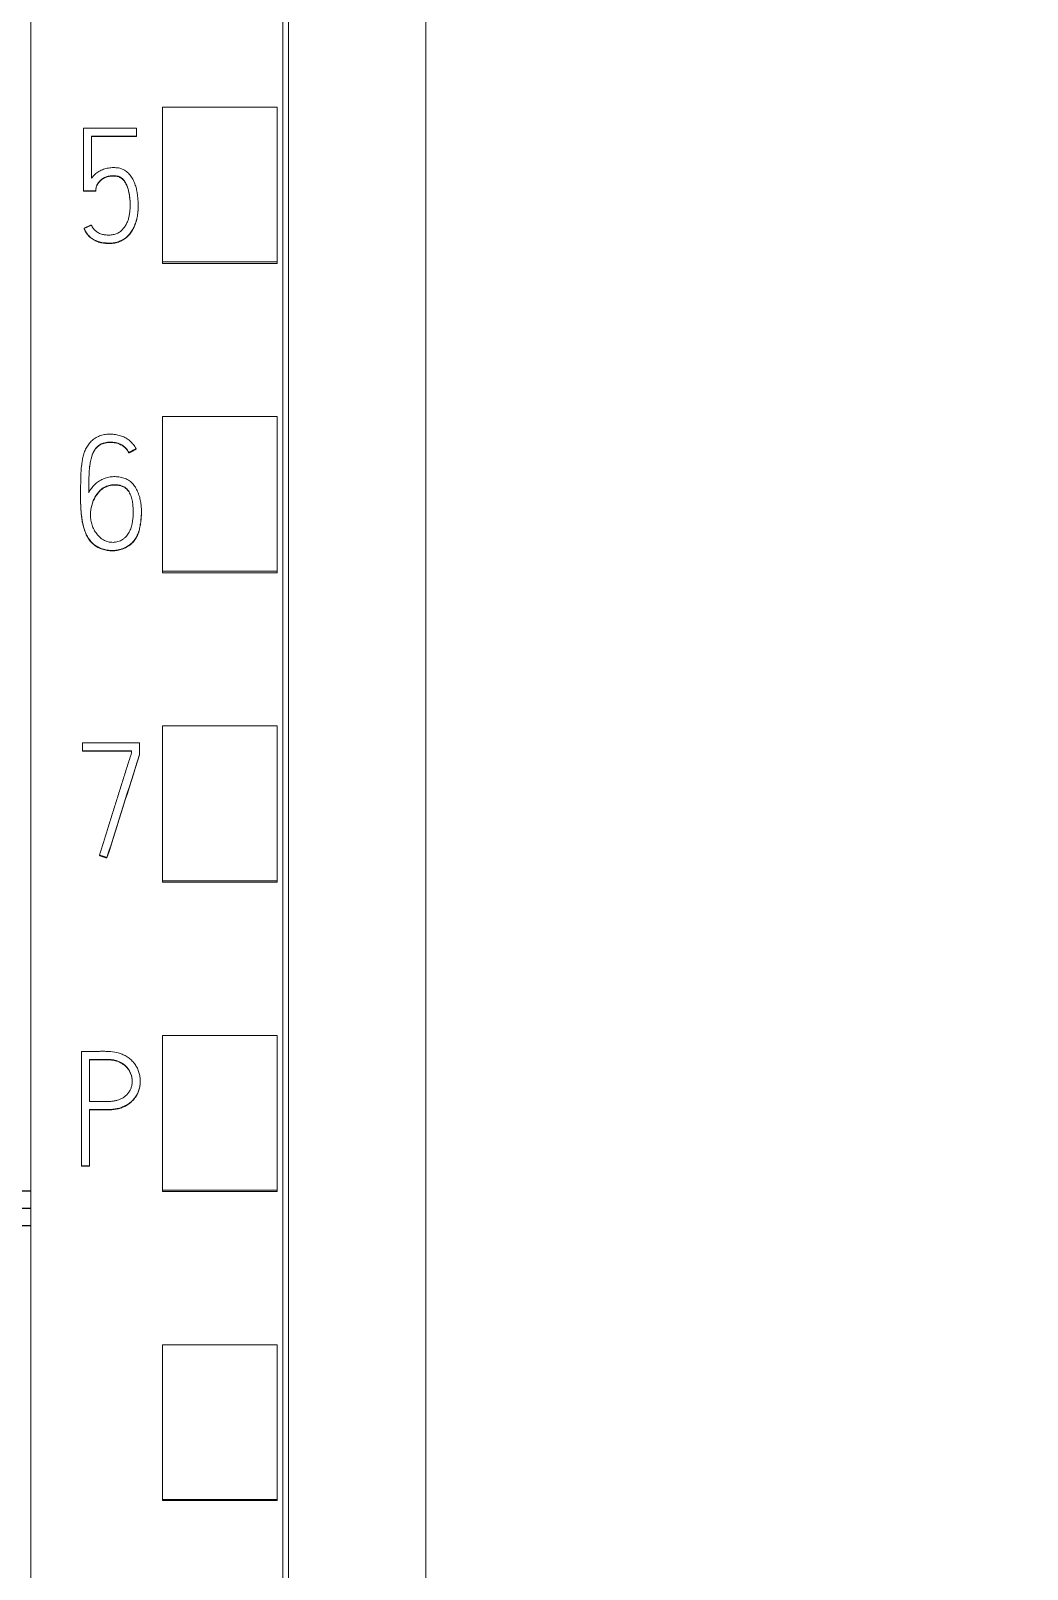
# Model space of a CAD drawing. Header units: millimetres. Extents: x 1359 to 3577, y 1333 to 3557.
# Drawn here: x 2870.97 to 2888.37, y 3261.64 to 3288.49 of the extents above; entities that cross this region are included whole.
import ezdxf

# ---------------------------------------------------------------- set-up
doc = ezdxf.new("R2010")
doc.units = ezdxf.units.MM
doc.set_wipeout_variables(frame=1)
doc.layers.add('000-PI-Oprema', color=30, linetype='Continuous', lineweight=5)
doc.layers.add('002-PI-Kabelska kanalica', color=150, linetype='Continuous')

# ---------------------------------------------------------------- blocks, each defined once
blk = doc.blocks.new('S7-1500 DQ HF - 6ES7522-1BL01-0AB0')
blk.add_wipeout([(0, 147), (34.8, 147), (34.8, 0), (0, 0)])
at = {"layer": '000-PI-Oprema', "color": 0, "linetype": 'ByBlock', "lineweight": 0}
for p, q in [((0, 134.681), (0, 21.262)), ((4.4, 132.4), (4.4, 23.585)), ((2.3, 101.375), (2.3, 104.078)), ((4.3, 104.078), (2.3, 104.078)), ((4.3, 101.375), (4.3, 104.078)), ((0.924, 103.71), (0.924, 102.615)), ((1.848, 103.71), (0.924, 103.71)), ((1.848, 103.571), (1.848, 103.71)), ((1.063, 102.836), (1.063, 103.571)), ((1.063, 103.571), (1.848, 103.571)), ((1.848, 103.565), (1.063, 103.565)), ((1.848, 103.571), (1.848, 103.565)), ((0.924, 102.615), (0.924, 102.609)), ((0.924, 102.615), (1.135, 102.615)), ((1.135, 102.609), (0.924, 102.609)), ((1.135, 102.615), (1.135, 102.609)), ((1.876, 102.351), (1.876, 102.357)), ((0.93, 101.96), (0.93, 101.954)), ((2.3, 101.349), (2.3, 101.375)), ((4.3, 101.375), (2.3, 101.375)), ((4.3, 101.349), (2.3, 101.349)), ((4.3, 101.349), (4.3, 101.375)), ((2.3, 95.974), (2.3, 98.676)), ((4.3, 98.676), (2.3, 98.676)), ((4.3, 95.974), (4.3, 98.676)), ((1.713, 98.046), (1.713, 98.04)), ((1.841, 98.113), (1.841, 98.107)), ((0.87, 97.309), (0.87, 97.302)), ((1.933, 97.01), (1.933, 97.016)), ((4.3, 95.974), (2.3, 95.974)), ((2.3, 95.949), (2.3, 95.974)), ((4.3, 95.949), (2.3, 95.949)), ((4.3, 95.949), (4.3, 95.974)), ((2.3, 90.572), (2.3, 93.274)), ((4.3, 93.274), (2.3, 93.274)), ((4.3, 90.572), (4.3, 93.274)), ((0.901, 92.839), (0.901, 92.98)), ((0.901, 92.98), (1.899, 92.98)), ((1.899, 92.98), (1.899, 92.779)), ((1.761, 92.839), (0.901, 92.839)), ((0.901, 92.839), (0.901, 92.833)), ((0.901, 92.833), (1.761, 92.833)), ((1.761, 92.801), (1.761, 92.839)), ((1.899, 92.779), (1.899, 92.772)), ((1.198, 91.019), (1.198, 91.013)), ((1.331, 90.975), (1.331, 90.969)), ((4.3, 90.572), (2.3, 90.572)), ((2.3, 90.549), (2.3, 90.572)), ((4.3, 90.549), (2.3, 90.549)), ((4.3, 90.549), (4.3, 90.572)), ((2.3, 85.17), (2.3, 87.872)), ((4.3, 87.872), (2.3, 87.872)), ((4.3, 85.17), (4.3, 87.872)), ((0.887, 87.592), (0.887, 85.597)), ((1.028, 86.718), (1.028, 87.451)), ((1.913, 87.066), (1.913, 87.072)), ((1.028, 85.597), (1.028, 86.577)), ((0.887, 85.597), (0.887, 85.591)), ((0.887, 85.597), (1.028, 85.597)), ((1.028, 85.591), (0.887, 85.591)), ((1.028, 85.597), (1.028, 85.591)), ((4.3, 85.17), (2.3, 85.17)), ((2.3, 85.149), (2.3, 85.17)), ((4.3, 85.149), (2.3, 85.149)), ((4.3, 85.149), (4.3, 85.17)), ((2.3, 79.769), (2.3, 82.471)), ((4.3, 82.471), (2.3, 82.471)), ((4.3, 79.769), (4.3, 82.471)), ((4.3, 79.769), (2.3, 79.769)), ((2.3, 79.75), (2.3, 79.769)), ((4.3, 79.75), (4.3, 79.769)), ((4.3, 79.75), (2.3, 79.75))]:
    blk.add_line(p, q, dxfattribs=at)
at = {"layer": '000-PI-Oprema', "color": 7, "linetype": 'Continuous', "lineweight": 13}
for centre, major_axis, ratio, start_param, end_param in [((-3.089, 15.101), (313.738, 999.409), 0.017713, 1.498557, 1.500366), ((-3.018, 16.231), (311.41, 991.927), 0.017584, 1.499077, 1.5009)]:
    blk.add_ellipse(centre, major_axis=major_axis, ratio=ratio, start_param=start_param, end_param=end_param, dxfattribs=at)
at = {"layer": '000-PI-Oprema', "color": 0, "linetype": 'ByBlock', "lineweight": 0}
for points, knots in [([(4.5, 132.586), (4.5, 129.542), (4.5, 119.972), (4.5, 105.802), (4.5, 91.235), (4.5, 77.025), (4.5, 62.731), (4.5, 47.245), (4.5, 34.605), (4.5, 26.64), (4.5, 23.299)], [0, 0, 0, 0, 0.083934, 0.263736, 0.389889, 0.484142, 0.653794, 0.78188, 0.908517, 1, 1, 1, 1]), ([(6.9, 129.52), (6.9, 127.497), (6.9, 118.948), (6.9, 105.802), (6.9, 91.235), (6.9, 77.025), (6.9, 62.731), (6.9, 47.245), (6.9, 34.486), (6.9, 25.605), (6.9, 21.348), (6.9, 20.55)], [0, 0, 0, 0, 0.055935, 0.236292, 0.362833, 0.457376, 0.627551, 0.756032, 0.883059, 0.978086, 1, 1, 1, 1]), ([(0.93, 101.96), (0.942, 101.933), (0.956, 101.908), (0.98, 101.872), (0.988, 101.861), (1.007, 101.838), (1.018, 101.828), (1.039, 101.808), (1.05, 101.799), (1.074, 101.782), (1.085, 101.774), (1.11, 101.759), (1.123, 101.752), (1.15, 101.74), (1.163, 101.735), (1.191, 101.725), (1.205, 101.721), (1.233, 101.714), (1.248, 101.712), (1.277, 101.708), (1.291, 101.707), (1.313, 101.705), (1.32, 101.705), (1.335, 101.704), (1.342, 101.704), (1.364, 101.703), (1.379, 101.703), (1.408, 101.703), (1.423, 101.704), (1.452, 101.708), (1.466, 101.71), (1.495, 101.716), (1.51, 101.72), (1.551, 101.734), (1.578, 101.745), (1.617, 101.767), (1.629, 101.775), (1.653, 101.792), (1.664, 101.801), (1.686, 101.821), (1.697, 101.831), (1.717, 101.852), (1.727, 101.864), (1.753, 101.899), (1.769, 101.923), (1.79, 101.961), (1.797, 101.974), (1.809, 102.001), (1.815, 102.014), (1.831, 102.055), (1.84, 102.083), (1.855, 102.139), (1.861, 102.168), (1.867, 102.211), (1.869, 102.225), (1.872, 102.254), (1.873, 102.269), (1.876, 102.313), (1.876, 102.342), (1.875, 102.4), (1.873, 102.458), (1.868, 102.516), (1.86, 102.574), (1.855, 102.602), (1.846, 102.645), (1.842, 102.66), (1.835, 102.688), (1.83, 102.702), (1.817, 102.744), (1.806, 102.771), (1.786, 102.811), (1.779, 102.824), (1.765, 102.849), (1.757, 102.861), (1.731, 102.896), (1.712, 102.918), (1.667, 102.957), (1.643, 102.974), (1.603, 102.993), (1.589, 102.999), (1.561, 103.008), (1.547, 103.012), (1.518, 103.017), (1.503, 103.019), (1.474, 103.021), (1.459, 103.021), (1.429, 103.021), (1.415, 103.02), (1.386, 103.018), (1.371, 103.016), (1.342, 103.012), (1.328, 103.009), (1.299, 103.002), (1.285, 102.998), (1.257, 102.988), (1.243, 102.982), (1.217, 102.97), (1.204, 102.963), (1.179, 102.948), (1.166, 102.939), (1.143, 102.922), (1.132, 102.912), (1.11, 102.892), (1.1, 102.882), (1.081, 102.86), (1.071, 102.848), (1.063, 102.836)], [0, 0, 0, 0, 0.03125, 0.03125, 0.046875, 0.046875, 0.0625, 0.0625, 0.078125, 0.078125, 0.09375, 0.09375, 0.109375, 0.109375, 0.125, 0.125, 0.140625, 0.140625, 0.15625, 0.15625, 0.171875, 0.171875, 0.179688, 0.179688, 0.1875, 0.1875, 0.203125, 0.203125, 0.21875, 0.21875, 0.234375, 0.234375, 0.25, 0.25, 0.28125, 0.28125, 0.296875, 0.296875, 0.3125, 0.3125, 0.328125, 0.328125, 0.34375, 0.34375, 0.375, 0.375, 0.390625, 0.390625, 0.40625, 0.40625, 0.4375, 0.4375, 0.46875, 0.46875, 0.484375, 0.484375, 0.5, 0.5, 0.53125, 0.53125, 0.5625, 0.59375, 0.59375, 0.625, 0.625, 0.640625, 0.640625, 0.65625, 0.65625, 0.6875, 0.6875, 0.703125, 0.703125, 0.71875, 0.71875, 0.75, 0.75, 0.78125, 0.78125, 0.796875, 0.796875, 0.8125, 0.8125, 0.828125, 0.828125, 0.84375, 0.84375, 0.859375, 0.859375, 0.875, 0.875, 0.890625, 0.890625, 0.90625, 0.90625, 0.921875, 0.921875, 0.9375, 0.9375, 0.953125, 0.953125, 0.96875, 0.96875, 0.984375, 0.984375, 1, 1, 1, 1]), ([(1.135, 102.615), (1.136, 102.638), (1.139, 102.661), (1.148, 102.694), (1.152, 102.705), (1.161, 102.726), (1.166, 102.737), (1.178, 102.756), (1.185, 102.765), (1.2, 102.783), (1.208, 102.791), (1.225, 102.807), (1.234, 102.814), (1.253, 102.828), (1.263, 102.834), (1.283, 102.845), (1.293, 102.85), (1.314, 102.859), (1.325, 102.863), (1.359, 102.873), (1.381, 102.877), (1.416, 102.88), (1.428, 102.881), (1.451, 102.88), (1.462, 102.88), (1.485, 102.878), (1.497, 102.876), (1.514, 102.872), (1.519, 102.871), (1.53, 102.868), (1.536, 102.866), (1.552, 102.86), (1.563, 102.855), (1.582, 102.843), (1.592, 102.836), (1.609, 102.821), (1.617, 102.812), (1.632, 102.794), (1.638, 102.785), (1.657, 102.755), (1.667, 102.735), (1.685, 102.692), (1.693, 102.67), (1.712, 102.604), (1.721, 102.56), (1.73, 102.492), (1.732, 102.469), (1.735, 102.423), (1.736, 102.4), (1.737, 102.331), (1.735, 102.286), (1.726, 102.218), (1.723, 102.195), (1.715, 102.162), (1.712, 102.15), (1.706, 102.128), (1.703, 102.117), (1.692, 102.084), (1.683, 102.063), (1.667, 102.032), (1.662, 102.022), (1.65, 102.002), (1.644, 101.992), (1.623, 101.964), (1.609, 101.946), (1.584, 101.922), (1.575, 101.915), (1.557, 101.9), (1.547, 101.893), (1.528, 101.881), (1.517, 101.876), (1.496, 101.866), (1.486, 101.862), (1.452, 101.852), (1.429, 101.848), (1.395, 101.845), (1.383, 101.844), (1.36, 101.843), (1.348, 101.843), (1.313, 101.845), (1.29, 101.847), (1.257, 101.854), (1.245, 101.857), (1.223, 101.864), (1.212, 101.868), (1.18, 101.883), (1.161, 101.895), (1.133, 101.916), (1.124, 101.924), (1.108, 101.94), (1.092, 101.958), (1.08, 101.977), (1.068, 101.997), (1.062, 102.007), (1.057, 102.018)], [0, 0, 0, 0, 0.03125, 0.03125, 0.046875, 0.046875, 0.0625, 0.0625, 0.078125, 0.078125, 0.09375, 0.09375, 0.109375, 0.109375, 0.125, 0.125, 0.140625, 0.140625, 0.15625, 0.15625, 0.1875, 0.1875, 0.203125, 0.203125, 0.21875, 0.21875, 0.234375, 0.234375, 0.242187, 0.242187, 0.25, 0.25, 0.265625, 0.265625, 0.28125, 0.28125, 0.296875, 0.296875, 0.3125, 0.3125, 0.34375, 0.34375, 0.375, 0.375, 0.4375, 0.4375, 0.46875, 0.46875, 0.5, 0.5, 0.5625, 0.5625, 0.59375, 0.59375, 0.609375, 0.609375, 0.625, 0.625, 0.65625, 0.65625, 0.671875, 0.671875, 0.6875, 0.6875, 0.71875, 0.71875, 0.734375, 0.734375, 0.75, 0.75, 0.765625, 0.765625, 0.78125, 0.78125, 0.8125, 0.8125, 0.828125, 0.828125, 0.84375, 0.84375, 0.875, 0.875, 0.890625, 0.890625, 0.90625, 0.90625, 0.9375, 0.9375, 0.953125, 0.953125, 0.96875, 0.984375, 0.984375, 1, 1, 1, 1]), ([(1.736, 102.352), (1.736, 102.358), (1.736, 102.364), (1.736, 102.393), (1.735, 102.416), (1.732, 102.461), (1.73, 102.484), (1.724, 102.529), (1.721, 102.552), (1.712, 102.597), (1.706, 102.62), (1.696, 102.653), (1.692, 102.664), (1.685, 102.685), (1.681, 102.696), (1.667, 102.728), (1.657, 102.749), (1.639, 102.778), (1.632, 102.787), (1.617, 102.805), (1.609, 102.814), (1.592, 102.829), (1.583, 102.836), (1.563, 102.849), (1.553, 102.854), (1.531, 102.862), (1.52, 102.865), (1.497, 102.87), (1.486, 102.871), (1.463, 102.874), (1.451, 102.874), (1.428, 102.874), (1.417, 102.874), (1.393, 102.872), (1.382, 102.871), (1.359, 102.866), (1.337, 102.861), (1.315, 102.853), (1.294, 102.844), (1.283, 102.839), (1.253, 102.822), (1.234, 102.809), (1.209, 102.786), (1.201, 102.777), (1.186, 102.76), (1.179, 102.75), (1.166, 102.731), (1.161, 102.721), (1.152, 102.7), (1.148, 102.689), (1.142, 102.666), (1.14, 102.655), (1.137, 102.632), (1.136, 102.62), (1.135, 102.609)], [0, 0, 0, 0, 0.015899, 0.015899, 0.077406, 0.077406, 0.138912, 0.138912, 0.200418, 0.200418, 0.261925, 0.261925, 0.292678, 0.292678, 0.323431, 0.323431, 0.384937, 0.384937, 0.41569, 0.41569, 0.446443, 0.446443, 0.477197, 0.477197, 0.50795, 0.50795, 0.538703, 0.538703, 0.569456, 0.569456, 0.600209, 0.600209, 0.630962, 0.630962, 0.661715, 0.661715, 0.692469, 0.723222, 0.723222, 0.753975, 0.753975, 0.815481, 0.815481, 0.846234, 0.846234, 0.876987, 0.876987, 0.907741, 0.907741, 0.938494, 0.938494, 0.969247, 0.969247, 1, 1, 1, 1]), ([(1.876, 102.351), (1.876, 102.329), (1.875, 102.308), (1.873, 102.258), (1.871, 102.229), (1.865, 102.186), (1.862, 102.171), (1.857, 102.142), (1.853, 102.128), (1.843, 102.085), (1.834, 102.058), (1.813, 102.003), (1.801, 101.976), (1.774, 101.924), (1.758, 101.899), (1.732, 101.864), (1.723, 101.853), (1.703, 101.831), (1.693, 101.821), (1.66, 101.791), (1.637, 101.773), (1.599, 101.751), (1.586, 101.744), (1.559, 101.732), (1.545, 101.726), (1.504, 101.712), (1.475, 101.705), (1.431, 101.699), (1.417, 101.698), (1.387, 101.696), (1.372, 101.696), (1.343, 101.697), (1.329, 101.698), (1.299, 101.7), (1.285, 101.701), (1.255, 101.704), (1.241, 101.707), (1.212, 101.713), (1.198, 101.717), (1.17, 101.726), (1.156, 101.731), (1.129, 101.743), (1.116, 101.75), (1.09, 101.765), (1.078, 101.773), (1.054, 101.79), (1.042, 101.799), (1.02, 101.819), (1.01, 101.829), (0.991, 101.852), (0.982, 101.863), (0.956, 101.9), (0.942, 101.927), (0.93, 101.954)], [0, 0, 0, 0, 0.044434, 0.044434, 0.104157, 0.104157, 0.134018, 0.134018, 0.16388, 0.16388, 0.223602, 0.223602, 0.283325, 0.283325, 0.343048, 0.343048, 0.37291, 0.37291, 0.402771, 0.402771, 0.462494, 0.462494, 0.492355, 0.492355, 0.522217, 0.522217, 0.58194, 0.58194, 0.611801, 0.611801, 0.641663, 0.641663, 0.671524, 0.671524, 0.701386, 0.701386, 0.731247, 0.731247, 0.761108, 0.761108, 0.79097, 0.79097, 0.820831, 0.820831, 0.850693, 0.850693, 0.880554, 0.880554, 0.910416, 0.910416, 0.940277, 0.940277, 1, 1, 1, 1]), ([(1.841, 98.113), (1.827, 98.138), (1.811, 98.162), (1.784, 98.196), (1.775, 98.207), (1.755, 98.228), (1.745, 98.238), (1.712, 98.267), (1.689, 98.284), (1.652, 98.306), (1.639, 98.313), (1.612, 98.325), (1.599, 98.33), (1.558, 98.344), (1.53, 98.351), (1.488, 98.359), (1.473, 98.361), (1.444, 98.365), (1.43, 98.366), (1.387, 98.368), (1.358, 98.368), (1.315, 98.364), (1.301, 98.362), (1.272, 98.358), (1.258, 98.355), (1.216, 98.343), (1.189, 98.333), (1.15, 98.313), (1.138, 98.306), (1.113, 98.29), (1.101, 98.282), (1.067, 98.255), (1.047, 98.235), (1.018, 98.202), (1.009, 98.19), (0.992, 98.167), (0.985, 98.155), (0.963, 98.117), (0.951, 98.091), (0.93, 98.037), (0.922, 98.009), (0.908, 97.954), (0.903, 97.926), (0.894, 97.869), (0.89, 97.841), (0.881, 97.756), (0.877, 97.698), (0.873, 97.584), (0.872, 97.526), (0.869, 97.354), (0.868, 97.24), (0.874, 97.097), (0.876, 97.068), (0.879, 97.011), (0.882, 96.983), (0.891, 96.897), (0.9, 96.841), (0.917, 96.77), (0.92, 96.756), (0.928, 96.729), (0.933, 96.715), (0.947, 96.674), (0.957, 96.647), (0.975, 96.608), (0.982, 96.595), (0.996, 96.569), (1.003, 96.557), (1.027, 96.52), (1.045, 96.498), (1.075, 96.467), (1.086, 96.457), (1.108, 96.438), (1.12, 96.43), (1.156, 96.406), (1.182, 96.392), (1.222, 96.375), (1.236, 96.37), (1.264, 96.361), (1.278, 96.357), (1.32, 96.347), (1.348, 96.342), (1.391, 96.338), (1.406, 96.337), (1.435, 96.337), (1.45, 96.337), (1.493, 96.34), (1.521, 96.345), (1.563, 96.355), (1.577, 96.359), (1.605, 96.369), (1.619, 96.374), (1.658, 96.392), (1.684, 96.406), (1.719, 96.43), (1.731, 96.439), (1.754, 96.457), (1.764, 96.467), (1.795, 96.498), (1.813, 96.52), (1.837, 96.557), (1.844, 96.569), (1.857, 96.595), (1.863, 96.609), (1.88, 96.649), (1.889, 96.676), (1.9, 96.718), (1.903, 96.732), (1.909, 96.76), (1.911, 96.775), (1.918, 96.818), (1.922, 96.846), (1.931, 96.932), (1.934, 96.989), (1.932, 97.075), (1.93, 97.104), (1.923, 97.161), (1.919, 97.19), (1.906, 97.247), (1.899, 97.275), (1.881, 97.331), (1.87, 97.358), (1.845, 97.411), (1.831, 97.436), (1.798, 97.484), (1.779, 97.506), (1.747, 97.536), (1.735, 97.545), (1.711, 97.562), (1.699, 97.57), (1.673, 97.583), (1.66, 97.589), (1.632, 97.6), (1.618, 97.604), (1.576, 97.616), (1.547, 97.621), (1.503, 97.625), (1.488, 97.626), (1.459, 97.626), (1.444, 97.626), (1.401, 97.624), (1.372, 97.62), (1.329, 97.61), (1.314, 97.606), (1.287, 97.597), (1.273, 97.591), (1.234, 97.573), (1.208, 97.559), (1.172, 97.534), (1.16, 97.525), (1.137, 97.507), (1.127, 97.497), (1.095, 97.467), (1.076, 97.445), (1.041, 97.398), (1.025, 97.373), (1.012, 97.347)], [0, 0, 0, 0, 0.015625, 0.015625, 0.023437, 0.023437, 0.03125, 0.03125, 0.046875, 0.046875, 0.054687, 0.054687, 0.0625, 0.0625, 0.078125, 0.078125, 0.085937, 0.085937, 0.09375, 0.09375, 0.109375, 0.109375, 0.117187, 0.117187, 0.125, 0.125, 0.140625, 0.140625, 0.148437, 0.148437, 0.15625, 0.15625, 0.171875, 0.171875, 0.179687, 0.179687, 0.1875, 0.1875, 0.203125, 0.203125, 0.21875, 0.21875, 0.234375, 0.234375, 0.25, 0.25, 0.28125, 0.28125, 0.3125, 0.3125, 0.375, 0.375, 0.390625, 0.390625, 0.40625, 0.40625, 0.4375, 0.4375, 0.445313, 0.445313, 0.453125, 0.453125, 0.46875, 0.46875, 0.476563, 0.476563, 0.484375, 0.484375, 0.5, 0.5, 0.507813, 0.507813, 0.515625, 0.515625, 0.53125, 0.53125, 0.539063, 0.539063, 0.546875, 0.546875, 0.5625, 0.5625, 0.570313, 0.570313, 0.578125, 0.578125, 0.59375, 0.59375, 0.601563, 0.601563, 0.609375, 0.609375, 0.625, 0.625, 0.632813, 0.632813, 0.640625, 0.640625, 0.65625, 0.65625, 0.664063, 0.664063, 0.671875, 0.671875, 0.6875, 0.6875, 0.695313, 0.695313, 0.703125, 0.703125, 0.71875, 0.71875, 0.75, 0.75, 0.765625, 0.765625, 0.78125, 0.78125, 0.796875, 0.796875, 0.8125, 0.8125, 0.828125, 0.828125, 0.84375, 0.84375, 0.851563, 0.851563, 0.859375, 0.859375, 0.867188, 0.867188, 0.875, 0.875, 0.890625, 0.890625, 0.898438, 0.898438, 0.90625, 0.90625, 0.921875, 0.921875, 0.929688, 0.929688, 0.9375, 0.9375, 0.953125, 0.953125, 0.960938, 0.960938, 0.96875, 0.96875, 0.984375, 0.984375, 1, 1, 1, 1]), ([(1.012, 97.347), (1.012, 97.408), (1.012, 97.469), (1.014, 97.56), (1.015, 97.59), (1.018, 97.651), (1.019, 97.681), (1.023, 97.742), (1.025, 97.772), (1.032, 97.833), (1.037, 97.863), (1.045, 97.908), (1.049, 97.923), (1.056, 97.952), (1.06, 97.967), (1.075, 98.012), (1.086, 98.04), (1.104, 98.074), (1.108, 98.081), (1.116, 98.094), (1.121, 98.1), (1.134, 98.119), (1.144, 98.131), (1.16, 98.148), (1.166, 98.153), (1.177, 98.164), (1.184, 98.168), (1.203, 98.182), (1.216, 98.19), (1.237, 98.2), (1.244, 98.203), (1.258, 98.209), (1.266, 98.211), (1.288, 98.218), (1.303, 98.221), (1.334, 98.226), (1.349, 98.227), (1.38, 98.229), (1.396, 98.229), (1.427, 98.228), (1.442, 98.227), (1.473, 98.223), (1.495, 98.218), (1.517, 98.212), (1.532, 98.207), (1.54, 98.204), (1.561, 98.195), (1.575, 98.188), (1.602, 98.173), (1.615, 98.164), (1.633, 98.15), (1.639, 98.144), (1.65, 98.134), (1.656, 98.128), (1.672, 98.111), (1.681, 98.099), (1.699, 98.074), (1.707, 98.06), (1.713, 98.046)], [0, 0, 0, 0, 0.125, 0.125, 0.1875, 0.1875, 0.25, 0.25, 0.3125, 0.3125, 0.375, 0.375, 0.40625, 0.40625, 0.4375, 0.4375, 0.5, 0.5, 0.515625, 0.515625, 0.53125, 0.53125, 0.5625, 0.5625, 0.578125, 0.578125, 0.59375, 0.59375, 0.625, 0.625, 0.640625, 0.640625, 0.65625, 0.65625, 0.6875, 0.6875, 0.71875, 0.71875, 0.75, 0.75, 0.78125, 0.78125, 0.8125, 0.828125, 0.828125, 0.84375, 0.84375, 0.875, 0.875, 0.90625, 0.90625, 0.921875, 0.921875, 0.9375, 0.9375, 0.96875, 0.96875, 1, 1, 1, 1]), ([(1.713, 98.04), (1.7, 98.068), (1.682, 98.093), (1.656, 98.122), (1.651, 98.127), (1.639, 98.138), (1.634, 98.143), (1.615, 98.157), (1.603, 98.166), (1.576, 98.181), (1.562, 98.188), (1.534, 98.2), (1.519, 98.205), (1.489, 98.213), (1.474, 98.216), (1.443, 98.221), (1.428, 98.222), (1.382, 98.223), (1.351, 98.222), (1.306, 98.215), (1.29, 98.212), (1.261, 98.203), (1.246, 98.198), (1.218, 98.185), (1.205, 98.177), (1.179, 98.159), (1.168, 98.149), (1.146, 98.127), (1.136, 98.116), (1.118, 98.091), (1.11, 98.078), (1.095, 98.051), (1.088, 98.037), (1.076, 98.009), (1.071, 97.994), (1.057, 97.95), (1.049, 97.921), (1.037, 97.861), (1.033, 97.831), (1.025, 97.77), (1.023, 97.739), (1.019, 97.678), (1.018, 97.647), (1.015, 97.586), (1.015, 97.555), (1.012, 97.463), (1.012, 97.402), (1.012, 97.341)], [0, 0, 0, 0, 0.0625, 0.0625, 0.078125, 0.078125, 0.09375, 0.09375, 0.125, 0.125, 0.15625, 0.15625, 0.1875, 0.1875, 0.21875, 0.21875, 0.25, 0.25, 0.3125, 0.3125, 0.34375, 0.34375, 0.375, 0.375, 0.40625, 0.40625, 0.4375, 0.4375, 0.46875, 0.46875, 0.5, 0.5, 0.53125, 0.53125, 0.5625, 0.5625, 0.625, 0.625, 0.6875, 0.6875, 0.75, 0.75, 0.8125, 0.8125, 0.875, 0.875, 1, 1, 1, 1]), ([(1.933, 97.01), (1.933, 96.964), (1.93, 96.918), (1.923, 96.844), (1.919, 96.815), (1.912, 96.772), (1.909, 96.758), (1.904, 96.73), (1.9, 96.716), (1.89, 96.673), (1.881, 96.646), (1.865, 96.605), (1.859, 96.592), (1.846, 96.566), (1.838, 96.553), (1.815, 96.517), (1.797, 96.494), (1.767, 96.463), (1.756, 96.454), (1.734, 96.435), (1.722, 96.426), (1.686, 96.401), (1.661, 96.387), (1.621, 96.369), (1.608, 96.363), (1.58, 96.354), (1.566, 96.35), (1.524, 96.339), (1.496, 96.335), (1.452, 96.331), (1.437, 96.331), (1.408, 96.331), (1.394, 96.332), (1.35, 96.336), (1.322, 96.34), (1.279, 96.351), (1.265, 96.355), (1.238, 96.363), (1.224, 96.368), (1.184, 96.385), (1.159, 96.398), (1.128, 96.418), (1.122, 96.422), (1.111, 96.431), (1.105, 96.435), (1.088, 96.449), (1.077, 96.459), (1.047, 96.49), (1.029, 96.512), (1.005, 96.548), (0.997, 96.561), (0.983, 96.586), (0.976, 96.599), (0.958, 96.638), (0.948, 96.665), (0.929, 96.719), (0.921, 96.747), (0.907, 96.804), (0.901, 96.832), (0.892, 96.889), (0.884, 96.946), (0.88, 97.003), (0.876, 97.06), (0.874, 97.089), (0.87, 97.179), (0.87, 97.241), (0.87, 97.302)], [0, 0, 0, 0, 0.061961, 0.061961, 0.100808, 0.100808, 0.120232, 0.120232, 0.139655, 0.139655, 0.178502, 0.178502, 0.197926, 0.197926, 0.217349, 0.217349, 0.256196, 0.256196, 0.27562, 0.27562, 0.295043, 0.295043, 0.33389, 0.33389, 0.353314, 0.353314, 0.372737, 0.372737, 0.411584, 0.411584, 0.431008, 0.431008, 0.450431, 0.450431, 0.489278, 0.489278, 0.508702, 0.508702, 0.528125, 0.528125, 0.566972, 0.566972, 0.576684, 0.576684, 0.586396, 0.586396, 0.605819, 0.605819, 0.644666, 0.644666, 0.66409, 0.66409, 0.683513, 0.683513, 0.72236, 0.72236, 0.761207, 0.761207, 0.800054, 0.800054, 0.838901, 0.877748, 0.877748, 0.916595, 0.916595, 1, 1, 1, 1]), ([(1.285, 97.441), (1.31, 97.455), (1.338, 97.466), (1.38, 97.476), (1.395, 97.479), (1.424, 97.483), (1.454, 97.485), (1.483, 97.485), (1.512, 97.483), (1.527, 97.482), (1.556, 97.477), (1.57, 97.473), (1.598, 97.464), (1.612, 97.458), (1.638, 97.444), (1.65, 97.436), (1.672, 97.416), (1.682, 97.406), (1.701, 97.383), (1.709, 97.371), (1.724, 97.346), (1.731, 97.332), (1.749, 97.292), (1.758, 97.265), (1.769, 97.222), (1.772, 97.208), (1.777, 97.179), (1.779, 97.165), (1.784, 97.121), (1.786, 97.092), (1.788, 97.034), (1.789, 97.005), (1.787, 96.918), (1.782, 96.861), (1.764, 96.774), (1.757, 96.746), (1.742, 96.704), (1.736, 96.691), (1.724, 96.664), (1.717, 96.651), (1.694, 96.614), (1.675, 96.591), (1.649, 96.566), (1.644, 96.561), (1.632, 96.551), (1.627, 96.547), (1.609, 96.533), (1.597, 96.526), (1.571, 96.511), (1.558, 96.505), (1.53, 96.495), (1.502, 96.486), (1.473, 96.482), (1.444, 96.479), (1.429, 96.479), (1.399, 96.48), (1.385, 96.482), (1.356, 96.488), (1.342, 96.491), (1.3, 96.506), (1.274, 96.519), (1.237, 96.544), (1.225, 96.553), (1.203, 96.572), (1.182, 96.592), (1.162, 96.614), (1.144, 96.637), (1.135, 96.649), (1.111, 96.685), (1.097, 96.711), (1.08, 96.752), (1.075, 96.765), (1.066, 96.793), (1.062, 96.807), (1.052, 96.85), (1.048, 96.879), (1.044, 96.922), (1.044, 96.937), (1.043, 96.966), (1.043, 96.981), (1.046, 97.025), (1.049, 97.054), (1.06, 97.111), (1.067, 97.139), (1.082, 97.18), (1.087, 97.194), (1.098, 97.221), (1.105, 97.234), (1.125, 97.273), (1.14, 97.298), (1.165, 97.333), (1.174, 97.344), (1.194, 97.367), (1.204, 97.378), (1.236, 97.408), (1.259, 97.426), (1.285, 97.441)], [0, 0, 0, 0, 0.03125, 0.03125, 0.046875, 0.046875, 0.0625, 0.078125, 0.078125, 0.09375, 0.09375, 0.109375, 0.109375, 0.125, 0.125, 0.140625, 0.140625, 0.15625, 0.15625, 0.171875, 0.171875, 0.1875, 0.1875, 0.21875, 0.21875, 0.234375, 0.234375, 0.25, 0.25, 0.28125, 0.28125, 0.3125, 0.3125, 0.375, 0.375, 0.40625, 0.40625, 0.421875, 0.421875, 0.4375, 0.4375, 0.46875, 0.46875, 0.476563, 0.476563, 0.484375, 0.484375, 0.5, 0.5, 0.515625, 0.515625, 0.53125, 0.546875, 0.546875, 0.5625, 0.5625, 0.578125, 0.578125, 0.59375, 0.59375, 0.625, 0.625, 0.640625, 0.640625, 0.65625, 0.671875, 0.671875, 0.6875, 0.6875, 0.71875, 0.71875, 0.734375, 0.734375, 0.75, 0.75, 0.78125, 0.78125, 0.796875, 0.796875, 0.8125, 0.8125, 0.84375, 0.84375, 0.875, 0.875, 0.890625, 0.890625, 0.90625, 0.90625, 0.9375, 0.9375, 0.953125, 0.953125, 0.96875, 0.96875, 1, 1, 1, 1]), ([(1.285, 97.434), (1.259, 97.42), (1.236, 97.402), (1.204, 97.372), (1.194, 97.361), (1.175, 97.339), (1.166, 97.327), (1.14, 97.292), (1.125, 97.267), (1.105, 97.228), (1.098, 97.215), (1.087, 97.188), (1.082, 97.174), (1.067, 97.133), (1.06, 97.104), (1.052, 97.062), (1.05, 97.047), (1.046, 97.018), (1.045, 97.004), (1.044, 96.978), (1.043, 96.968), (1.043, 96.957)], [0, 0, 0, 0, 0.157122, 0.157122, 0.235682, 0.235682, 0.314243, 0.314243, 0.471365, 0.471365, 0.549925, 0.549925, 0.628486, 0.628486, 0.785608, 0.785608, 0.864168, 0.864168, 0.942729, 0.942729, 1, 1, 1, 1]), ([(1.705, 97.369), (1.701, 97.376), (1.696, 97.383), (1.681, 97.401), (1.671, 97.411), (1.654, 97.425), (1.648, 97.43), (1.636, 97.438), (1.63, 97.442), (1.611, 97.453), (1.597, 97.458), (1.569, 97.467), (1.555, 97.471), (1.526, 97.476), (1.512, 97.477), (1.483, 97.479), (1.468, 97.479), (1.424, 97.477), (1.395, 97.474), (1.352, 97.463), (1.338, 97.459), (1.318, 97.451), (1.311, 97.448), (1.298, 97.441), (1.291, 97.438), (1.285, 97.434)], [0, 0, 0, 0, 0.053747, 0.053747, 0.148372, 0.148372, 0.195685, 0.195685, 0.242998, 0.242998, 0.337623, 0.337623, 0.432248, 0.432248, 0.526874, 0.526874, 0.621499, 0.621499, 0.810749, 0.810749, 0.905375, 0.905375, 0.952687, 0.952687, 1, 1, 1, 1]), ([(1.198, 91.019), (1.244, 91.168), (1.291, 91.316), (1.361, 91.539), (1.385, 91.613), (1.431, 91.762), (1.454, 91.836), (1.489, 91.948), (1.501, 91.985), (1.525, 92.059), (1.536, 92.096), (1.571, 92.207), (1.595, 92.282), (1.642, 92.43), (1.665, 92.504), (1.7, 92.616), (1.712, 92.653), (1.73, 92.708), (1.736, 92.727), (1.745, 92.755), (1.748, 92.764), (1.754, 92.782), (1.757, 92.792), (1.761, 92.801)], [0, 0, 0, 0, 0.25, 0.25, 0.375, 0.375, 0.5, 0.5, 0.5625, 0.5625, 0.625, 0.625, 0.75, 0.75, 0.875, 0.875, 0.9375, 0.9375, 0.96875, 0.96875, 0.984375, 0.984375, 1, 1, 1, 1]), ([(1.028, 86.577), (1.08, 86.577), (1.132, 86.577), (1.235, 86.576), (1.287, 86.575), (1.364, 86.577), (1.39, 86.578), (1.428, 86.582), (1.441, 86.583), (1.467, 86.586), (1.48, 86.588), (1.518, 86.595), (1.543, 86.601), (1.592, 86.617), (1.616, 86.627), (1.651, 86.644), (1.663, 86.65), (1.685, 86.663), (1.696, 86.67), (1.728, 86.692), (1.748, 86.709), (1.776, 86.735), (1.785, 86.745), (1.802, 86.764), (1.811, 86.774), (1.834, 86.804), (1.848, 86.826), (1.865, 86.86), (1.871, 86.872), (1.881, 86.896), (1.886, 86.908), (1.898, 86.945), (1.903, 86.97), (1.909, 87.008), (1.911, 87.021), (1.913, 87.047), (1.913, 87.06), (1.913, 87.099), (1.911, 87.125), (1.905, 87.163), (1.903, 87.175), (1.897, 87.201), (1.894, 87.213), (1.882, 87.25), (1.873, 87.274), (1.856, 87.309), (1.85, 87.32), (1.837, 87.343), (1.83, 87.354), (1.808, 87.386), (1.791, 87.406), (1.756, 87.443), (1.736, 87.46), (1.706, 87.484), (1.695, 87.491), (1.673, 87.506), (1.662, 87.512), (1.628, 87.531), (1.605, 87.541), (1.568, 87.555), (1.556, 87.559), (1.531, 87.566), (1.518, 87.569), (1.455, 87.583), (1.404, 87.589), (1.327, 87.593), (1.301, 87.594), (1.249, 87.594), (1.198, 87.594), (1.146, 87.593), (1.094, 87.592), (1.016, 87.592), (0.939, 87.592), (0.887, 87.592)], [0, 0, 0, 0, 0.0625, 0.0625, 0.125, 0.125, 0.15625, 0.15625, 0.171875, 0.171875, 0.1875, 0.1875, 0.21875, 0.21875, 0.25, 0.25, 0.265625, 0.265625, 0.28125, 0.28125, 0.3125, 0.3125, 0.328125, 0.328125, 0.34375, 0.34375, 0.375, 0.375, 0.390625, 0.390625, 0.40625, 0.40625, 0.4375, 0.4375, 0.453125, 0.453125, 0.46875, 0.46875, 0.5, 0.5, 0.515625, 0.515625, 0.53125, 0.53125, 0.5625, 0.5625, 0.578125, 0.578125, 0.59375, 0.59375, 0.625, 0.625, 0.65625, 0.65625, 0.671875, 0.671875, 0.6875, 0.6875, 0.71875, 0.71875, 0.734375, 0.734375, 0.75, 0.75, 0.8125, 0.8125, 0.84375, 0.84375, 0.875, 0.90625, 0.90625, 0.9375, 1, 1, 1, 1]), ([(1.028, 87.451), (1.067, 87.452), (1.106, 87.451), (1.164, 87.451), (1.183, 87.451), (1.222, 87.452), (1.241, 87.452), (1.299, 87.454), (1.338, 87.454), (1.396, 87.45), (1.415, 87.448), (1.454, 87.442), (1.473, 87.438), (1.501, 87.429), (1.511, 87.426), (1.53, 87.419), (1.539, 87.415), (1.566, 87.403), (1.583, 87.393), (1.608, 87.377), (1.617, 87.371), (1.633, 87.36), (1.64, 87.353), (1.663, 87.334), (1.676, 87.32), (1.695, 87.297), (1.701, 87.289), (1.713, 87.273), (1.718, 87.264), (1.733, 87.238), (1.741, 87.22), (1.752, 87.193), (1.755, 87.183), (1.76, 87.164), (1.762, 87.154), (1.768, 87.125), (1.771, 87.105), (1.772, 87.076), (1.772, 87.066), (1.771, 87.046), (1.77, 87.036), (1.766, 87.006), (1.762, 86.987), (1.753, 86.959), (1.75, 86.95), (1.742, 86.931), (1.738, 86.922), (1.724, 86.896), (1.713, 86.879), (1.695, 86.856), (1.688, 86.848), (1.675, 86.834), (1.667, 86.827), (1.645, 86.807), (1.629, 86.795), (1.604, 86.779), (1.595, 86.774), (1.578, 86.765), (1.568, 86.761), (1.541, 86.749), (1.522, 86.742), (1.493, 86.734), (1.484, 86.732), (1.464, 86.728), (1.454, 86.727), (1.425, 86.722), (1.405, 86.721), (1.365, 86.718), (1.345, 86.718), (1.306, 86.717), (1.266, 86.717), (1.227, 86.718), (1.187, 86.718), (1.167, 86.718), (1.108, 86.718), (1.068, 86.718), (1.028, 86.718)], [0, 0, 0, 0, 0.0625, 0.0625, 0.09375, 0.09375, 0.125, 0.125, 0.1875, 0.1875, 0.21875, 0.21875, 0.25, 0.25, 0.265625, 0.265625, 0.28125, 0.28125, 0.3125, 0.3125, 0.328125, 0.328125, 0.34375, 0.34375, 0.375, 0.375, 0.390625, 0.390625, 0.40625, 0.40625, 0.4375, 0.4375, 0.453125, 0.453125, 0.46875, 0.46875, 0.5, 0.5, 0.515625, 0.515625, 0.53125, 0.53125, 0.5625, 0.5625, 0.578125, 0.578125, 0.59375, 0.59375, 0.625, 0.625, 0.640625, 0.640625, 0.65625, 0.65625, 0.6875, 0.6875, 0.703125, 0.703125, 0.71875, 0.71875, 0.75, 0.75, 0.765625, 0.765625, 0.78125, 0.78125, 0.8125, 0.8125, 0.84375, 0.84375, 0.875, 0.90625, 0.90625, 0.9375, 0.9375, 1, 1, 1, 1]), ([(1.772, 87.066), (1.772, 87.069), (1.772, 87.072), (1.771, 87.085), (1.771, 87.095), (1.769, 87.115), (1.767, 87.124), (1.762, 87.154), (1.756, 87.173), (1.746, 87.201), (1.743, 87.21), (1.734, 87.228), (1.721, 87.254), (1.705, 87.279), (1.686, 87.302), (1.68, 87.309), (1.666, 87.324), (1.659, 87.331), (1.637, 87.351), (1.621, 87.363), (1.596, 87.379), (1.587, 87.384), (1.57, 87.394), (1.561, 87.398), (1.534, 87.411), (1.516, 87.418), (1.478, 87.43), (1.459, 87.435), (1.42, 87.441), (1.4, 87.444), (1.342, 87.448), (1.302, 87.448), (1.244, 87.446), (1.224, 87.446), (1.185, 87.445), (1.165, 87.445), (1.107, 87.445), (1.067, 87.446), (1.028, 87.445)], [0, 0, 0, 0, 0.009533, 0.009533, 0.040485, 0.040485, 0.071437, 0.071437, 0.133342, 0.133342, 0.164294, 0.164294, 0.195246, 0.25715, 0.25715, 0.288102, 0.288102, 0.319054, 0.319054, 0.380958, 0.380958, 0.41191, 0.41191, 0.442862, 0.442862, 0.504767, 0.504767, 0.566671, 0.566671, 0.628575, 0.628575, 0.752383, 0.752383, 0.814287, 0.814287, 0.876192, 0.876192, 1, 1, 1, 1]), ([(1.913, 87.066), (1.913, 87.041), (1.911, 87.016), (1.906, 86.979), (1.903, 86.966), (1.897, 86.941), (1.894, 86.928), (1.882, 86.891), (1.872, 86.867), (1.849, 86.822), (1.835, 86.8), (1.811, 86.769), (1.803, 86.759), (1.786, 86.739), (1.777, 86.73), (1.749, 86.703), (1.729, 86.687), (1.697, 86.665), (1.686, 86.658), (1.663, 86.644), (1.652, 86.638), (1.617, 86.621), (1.593, 86.611), (1.556, 86.599), (1.544, 86.596), (1.518, 86.589), (1.506, 86.587), (1.442, 86.575), (1.391, 86.572), (1.287, 86.569), (1.236, 86.57), (1.132, 86.571), (1.08, 86.571), (1.028, 86.571)], [0, 0, 0, 0, 0.065171, 0.065171, 0.098558, 0.098558, 0.131944, 0.131944, 0.198718, 0.198718, 0.265491, 0.265491, 0.298878, 0.298878, 0.332265, 0.332265, 0.399038, 0.399038, 0.432425, 0.432425, 0.465812, 0.465812, 0.532585, 0.532585, 0.565972, 0.565972, 0.599359, 0.599359, 0.732906, 0.732906, 0.866453, 0.866453, 1, 1, 1, 1])]:
    blk.add_open_spline(points, degree=3, knots=knots, dxfattribs=at)
for points, weights in [([(1.057, 102.018), (0.994, 101.989), (0.93, 101.96)], [0.50000009323, 0.49999990677, 0.50000009323]), ([(1.713, 98.046), (1.777, 98.08), (1.841, 98.113)], [0.499999980048, 0.500000019952, 0.499999980048]), ([(1.841, 98.107), (1.777, 98.073), (1.713, 98.04)], [0.499999952799, 0.500000047201, 0.499999952799]), ([(1.331, 90.975), (1.264, 90.997), (1.198, 91.019)], [0.499999570966, 0.500000429034, 0.499999570966]), ([(1.198, 91.013), (1.264, 90.991), (1.331, 90.969)], [0.500000086338, 0.499999913662, 0.500000086338])]:
    blk.add_rational_spline(points, weights, degree=2, dxfattribs=at)
blk = doc.blocks.new('6ES7590-1AB60-0AA0-montažna za 1500')
for p, q in [((46364.703, 47082.837), (46274.794, 47082.837)), ((46364.694, 47082.537), (46274.792, 47082.537)), ((46364.703, 47082.237), (46274.794, 47082.237))]:
    blk.add_line(p, q)

msp = doc.modelspace()

# ---------------------------------------------------------------- block references
msp.add_blockref('6ES7590-1AB60-0AA0-montažna za 1500', (-43423.223, -43814.604))

# ---------------------------------------------------------------- next in the draw order: block references
at = {"layer": '002-PI-Kabelska kanalica', "color": 0, "linetype": 'ByBlock', "lineweight": 0}
msp.add_blockref('S7-1500 DQ HF - 6ES7522-1BL01-0AB0', (2870.971, 3183.083), dxfattribs=at)

doc.saveas('drawing.dxf')
